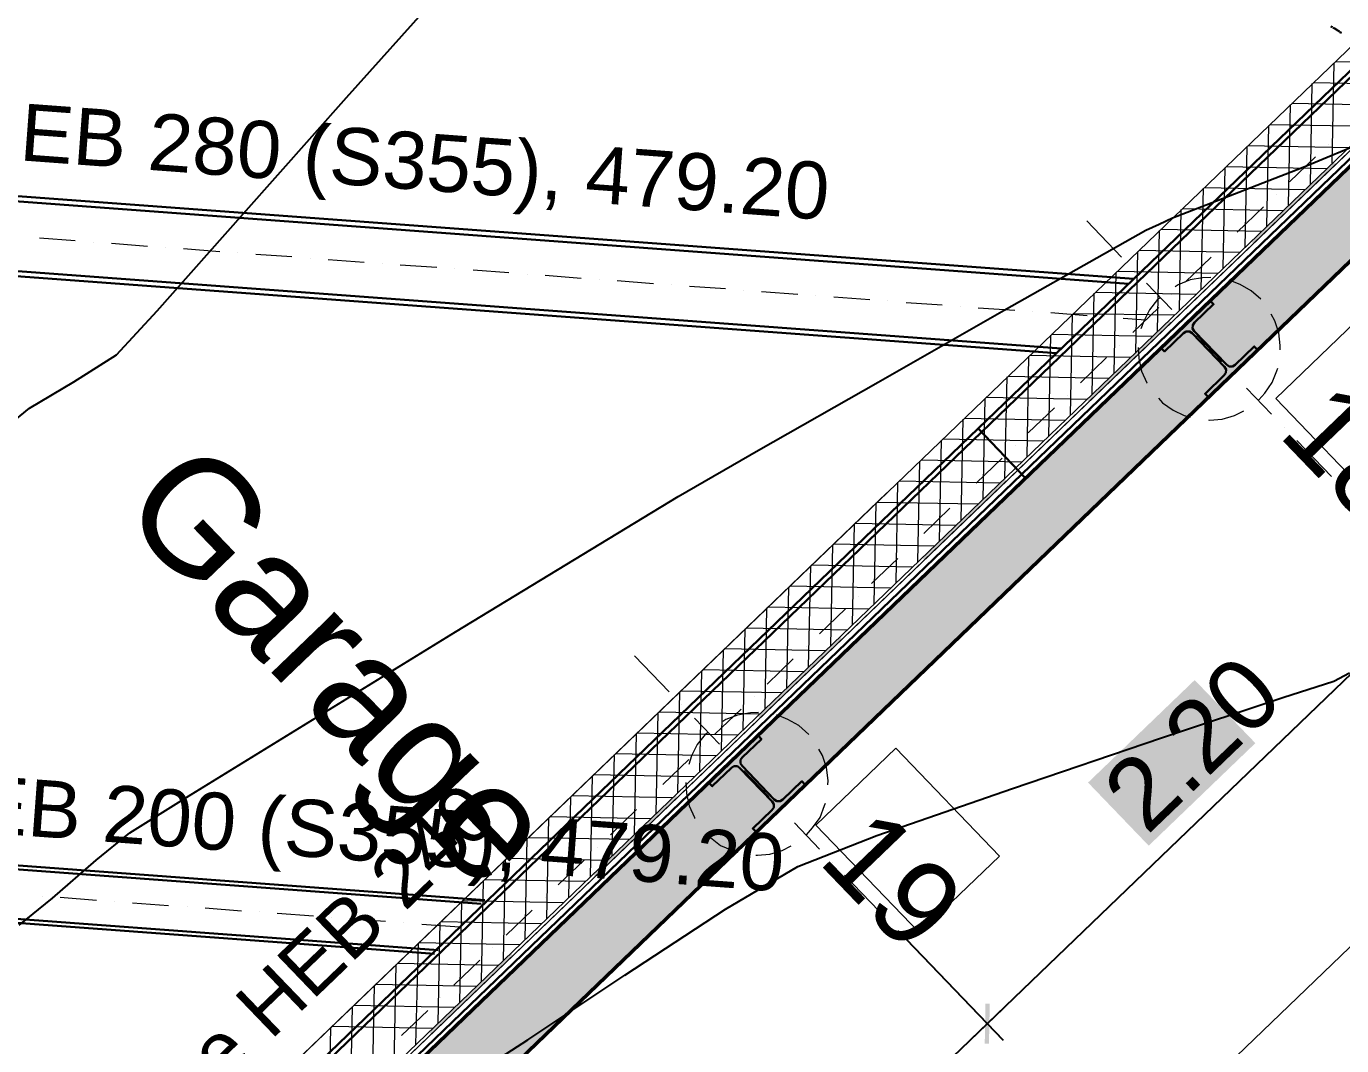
# Model space of a CAD drawing. Header units: metres. Extents: x 2687650.8 to 2687727.1, y 1234407.3 to 1234484.3.
# Drawn here: x 2687676.575 to 2687681.186, y 1234436.737 to 1234440.311 of the extents above; entities that cross this region are included whole.
import ezdxf

# ---------------------------------------------------------------- set-up
doc = ezdxf.new("R2010")
doc.units = ezdxf.units.M
for name, color, linetype in [('PDF_0', 7, 'Continuous'), ('PDF_A__BEML', 7, 'Continuous'), ('PDF_A__Text', 7, 'Continuous'), ('PDF_E_BETON', 7, 'Continuous'), ('PDF_Text', 7, 'Continuous')]:
    doc.layers.add(name, color=color, linetype=linetype)
for name, color, linetype, true_color in [('PDF_062_Bauten.062 Bauteilschraffuren', 7, 'Continuous', 0x7f7f7f), ('PDF_211_Wände_Beton.211', 7, 'Continuous', 0x7f7f7f), ('PDF_211_Wände_Beton.211 Bauteilschraffuren', 7, 'Continuous', 0x7f7f7f), ('PDF_211_Wände_Beton.211 Schichttrennlinien', 7, 'Continuous', 0x7f7f7f), ('PDF_3D_Kurven-Nebenhoehen', 7, 'Continuous', 0xdda500), ('PDF_AV_01225-Bobe-ueb-befestigte', 7, 'Continuous', 0xfdfdfd), ('PDF_AV_01234-Bobe-Gartenanlage', 7, 'Continuous', 0xfdfdfd), ('PDF_E_Farbe Beton', 7, 'Continuous', 0xdfff7f), ('PDF_Rühlwand Träger u Vermassung', 7, 'Continuous', 0x0ac1ff), ('PDF_ST_Treppen.ST', 7, 'Continuous', 0x7f7f7f)]:
    doc.layers.add(name, color=color, linetype=linetype, true_color=true_color)
doc.styles.add('PDF Arial', font='arial.ttf')

# ---------------------------------------------------------------- blocks, each defined once
blk = doc.blocks.new('A$C1c84ec86')
at = {"layer": 'PDF_0', "transparency": 33554559}
blk.add_hatch(color=256, dxfattribs=at).paths.add_polyline_path([(3221.62, 950.82), (3211.67, 960.77), (3210.62, 959.71), (3220.57, 949.77)])
at = {"layer": 'PDF_211_Wände_Beton.211 Bauteilschraffuren', "true_color": 0xe5dc0a, "transparency": 33554559}
for points in [[(3083.61, 1252.03), (3082.56, 1252.03), (3082.56, 1212.02), (3083.61, 1212.02)], [(3083.61, 1172.02), (3082.56, 1172.02), (3082.56, 1132.01), (3083.61, 1132.01)], [(3083.61, 1092.01), (3082.56, 1092.01), (3082.56, 1052), (3083.61, 1052)], [(3083.61, 1012), (3082.56, 1012), (3082.56, 971.99), (3083.61, 971.99)], [(3083.61, 931.98), (3082.56, 931.98), (3082.56, 891.98), (3083.61, 891.98)], [(3083.61, 851.97), (3082.56, 851.97), (3082.56, 812.18), (3083.61, 812.18)]]:
    blk.add_hatch(color=52, dxfattribs=at).paths.add_polyline_path(points)
at = {"layer": 'PDF_A__BEML', "true_color": 0xffffff, "transparency": 33554559}
blk.add_hatch(color=7, dxfattribs=at).paths.add_polyline_path([(3179.71, 1039.3), (3210.4, 1039.3), (3210.4, 1091.16), (3179.71, 1091.16)])
at = {"layer": 'PDF_E_Farbe Beton', "true_color": 0xbfff7f, "transparency": 33554559}
h = blk.add_hatch(color=71, dxfattribs=at)
h.paths.add_polyline_path([(3096.53, 1972.34), (3087.64, 1847.46), (3087.42, 523.67), (612.36, 523.67), (612.36, 1217.32), (591.83, 1429.41), (592.04, 1430.89), (672.48, 2565.87), (2668.74, 2565.87), (2848.03, 2530.94), (2997.89, 2390.18), (3013.34, 2375.79), (3093.99, 2206.03), (3096.53, 2200.53)])
h.paths.add_polyline_path([(3120.45, 1972.34), (3120.45, 2206.03), (3039.8, 2375.79), (3033.03, 2390.18), (2883.16, 2530.94), (2859.46, 2553.17), (2794.47, 2565.87), (2671.07, 2589.79), (650.04, 2589.79), (648.35, 2565.87), (567.91, 1430.89), (568.12, 1429.41), (588.44, 1217.32), (588.44, 499.75), (3111.55, 499.75), (3111.55, 1847.46)], flags=0)
at = {"layer": 'PDF_Rühlwand Träger u Vermassung', "transparency": 33554559}
for points in [[(3087.64, 1187.26), (3087.64, 1163.34), (3089.33, 1163.34), (3089.33, 1173.5), (3089.54, 1173.71), (3089.75, 1174.14), (3089.96, 1174.35), (3090.39, 1174.56), (3090.6, 1174.77), (3108.38, 1174.77), (3108.8, 1174.56), (3109.01, 1174.35), (3109.44, 1174.14), (3109.65, 1173.71), (3109.65, 1173.5), (3109.86, 1173.08), (3109.86, 1163.34), (3111.55, 1163.34), (3111.55, 1187.26), (3109.86, 1187.26), (3109.86, 1177.52), (3109.65, 1177.1), (3109.65, 1176.89), (3109.44, 1176.46), (3109.01, 1176.25), (3108.8, 1176.04), (3108.38, 1176.04), (3108.17, 1175.83), (3091.02, 1175.83), (3090.6, 1176.04), (3090.39, 1176.04), (3089.96, 1176.25), (3089.75, 1176.68), (3089.54, 1176.89), (3089.33, 1177.31), (3089.33, 1187.26)], [(3087.64, 967.33), (3087.64, 943.41), (3089.33, 943.41), (3089.33, 953.58), (3089.54, 953.79), (3089.75, 954.21), (3089.96, 954.42), (3090.39, 954.63), (3090.6, 954.63), (3091.02, 954.85), (3108.17, 954.85), (3108.38, 954.63), (3108.8, 954.63), (3109.65, 953.79), (3109.65, 953.36), (3109.86, 953.15), (3109.86, 943.41), (3111.55, 943.41), (3111.55, 967.33), (3109.86, 967.33), (3109.86, 957.6), (3109.65, 957.17), (3109.65, 956.96), (3109.44, 956.54), (3109.01, 956.33), (3108.8, 956.12), (3108.38, 955.9), (3090.6, 955.9), (3090.39, 956.12), (3089.96, 956.33), (3089.75, 956.54), (3089.54, 956.96), (3089.33, 957.17), (3089.33, 967.33)]]:
    blk.add_hatch(color=256, dxfattribs=at).paths.add_polyline_path(points)
at = {"layer": 'PDF_062_Bauten.062 Bauteilschraffuren', "lineweight": 18}
blk.add_lwpolyline([(2621.11, 2560.79), (677.13, 2560.79), (608.13, 1589.22), (608.13, 1483.39), (616.38, 1483.39), (616.38, 527.69), (3083.61, 527.69), (3083.61, 1406.76), (3082.98, 1406.76), (3083.61, 1981.87), (3091.45, 1981.87), (3091.45, 2122.63)], dxfattribs=at)
at = {"layer": 'PDF_211_Wände_Beton.211', "lineweight": 18}
for points in [[(2625.56, 2560.79), (677.13, 2560.79), (676.5, 2552.75), (608.34, 1592.4), (608.34, 1483.39), (616.38, 1483.39), (616.38, 527.69), (617.44, 527.69), (3082.56, 527.69), (3083.61, 527.69), (3083.61, 1981.87), (3091.45, 1981.87), (3091.45, 2101.89), (3091.45, 2123.9)], [(3057.58, 2120.3), (2703.03, 2120.3), (2036.9, 2120.3), (1550.49, 2120.3), (1524.45, 2120.3), (1524.45, 1612.29), (1524.45, 1598.32), (1524.45, 1590.28), (1550.49, 1590.28), (1550.49, 2100.41), (2036.9, 2100.41), (2703.03, 2100.41), (3057.58, 2100.41), (3057.58, 1981.87), (3057.58, 553.73), (642.42, 553.73), (642.42, 1483.39), (642.42, 1591.13), (708.88, 2526.92), (2625.35, 2526.92)]]:
    blk.add_lwpolyline(points, dxfattribs=at)
at = {"layer": 'PDF_211_Wände_Beton.211 Bauteilschraffuren', "lineweight": 18}
for points in [[(3057.58, 1277.01), (3082.56, 1301.98)], [(3057.58, 1266.42), (3082.56, 1291.4)], [(3057.58, 1255.84), (3082.56, 1280.82)], [(3082.56, 1251.4), (3057.58, 1276.37)], [(3057.58, 1245.05), (3082.56, 1270.23)], [(3082.56, 1240.81), (3057.58, 1265.79)], [(3057.58, 1234.46), (3082.56, 1259.44)], [(3082.56, 1230.23), (3057.58, 1255.21)], [(3057.58, 1223.88), (3082.56, 1248.86)], [(3082.56, 1219.64), (3057.58, 1244.62)], [(3057.58, 1213.29), (3082.56, 1238.27)], [(3082.56, 1209.06), (3057.58, 1234.04)], [(3057.58, 1202.71), (3082.56, 1227.69)], [(3082.56, 1198.48), (3057.58, 1223.45)], [(3057.58, 1192.13), (3082.56, 1217.1)], [(3082.56, 1187.68), (3057.58, 1212.87)], [(3057.58, 1181.54), (3082.56, 1206.52)], [(3082.56, 1177.1), (3057.58, 1202.08)], [(3057.58, 1170.96), (3082.56, 1195.94)], [(3082.56, 1166.52), (3057.58, 1191.49)], [(3057.58, 1160.38), (3082.56, 1185.35)], [(3082.56, 1155.93), (3057.58, 1180.91)], [(3057.58, 1149.58), (3082.56, 1174.77)], [(3082.56, 1145.35), (3057.58, 1170.33)], [(3057.58, 1139), (3082.56, 1163.98)], [(3082.56, 1134.77), (3057.58, 1159.74)], [(3057.58, 1128.41), (3082.56, 1153.39)], [(3082.56, 1124.18), (3057.58, 1149.16)], [(3057.58, 1117.83), (3082.56, 1142.81)], [(3082.56, 1113.6), (3057.58, 1138.58)], [(3057.58, 1107.25), (3082.56, 1132.22)], [(3082.56, 1103.01), (3057.58, 1127.99)], [(3057.58, 1096.66), (3082.56, 1121.64)], [(3082.56, 1092.22), (3057.58, 1117.41)], [(3057.58, 1086.08), (3082.56, 1111.06)], [(3082.56, 1081.64), (3057.58, 1106.61)], [(3057.58, 1075.5), (3082.56, 1100.47)], [(3082.56, 1071.05), (3057.58, 1096.03)], [(3057.58, 1064.91), (3082.56, 1089.89)], [(3082.56, 1060.47), (3057.58, 1085.45)], [(3057.58, 1054.12), (3082.56, 1079.31)], [(3082.56, 1049.89), (3057.58, 1074.86)], [(3057.58, 1043.54), (3082.56, 1068.51)], [(3082.56, 1039.3), (3057.58, 1064.28)], [(3057.58, 1032.95), (3082.56, 1057.93)], [(3082.56, 1028.72), (3057.58, 1053.7)], [(3057.58, 1022.37), (3082.56, 1047.35)], [(3082.56, 1018.13), (3057.58, 1043.11)], [(3057.58, 1011.78), (3082.56, 1036.76)], [(3082.56, 1007.55), (3057.58, 1032.53)], [(3057.58, 1001.2), (3082.56, 1026.18)], [(3082.56, 996.76), (3057.58, 1021.94)], [(3057.58, 990.62), (3082.56, 1015.59)], [(3082.56, 986.17), (3057.58, 1011.15)], [(3057.58, 980.03), (3082.56, 1005.01)], [(3082.56, 975.59), (3057.58, 1000.57)], [(3057.58, 969.45), (3082.56, 994.43)], [(3082.56, 965.01), (3057.58, 989.98)], [(3057.58, 958.66), (3082.56, 983.84)], [(3082.56, 954.42), (3057.58, 979.4)], [(3057.58, 948.07), (3082.56, 973.05)], [(3082.56, 943.84), (3057.58, 968.82)], [(3057.58, 937.49), (3082.56, 962.47)], [(3082.56, 933.25), (3057.58, 958.23)], [(3057.58, 926.9), (3082.56, 951.88)], [(3082.56, 922.67), (3057.58, 947.65)], [(3057.58, 916.32), (3082.56, 941.3)], [(3082.56, 912.09), (3057.58, 937.06)], [(3057.58, 905.74), (3082.56, 930.71)], [(3082.56, 901.29), (3057.58, 926.48)], [(3057.58, 895.15), (3082.56, 920.13)], [(3082.56, 890.71), (3057.58, 915.69)], [(3057.58, 884.57), (3082.56, 909.55)], [(3082.56, 880.13), (3057.58, 905.1)], [(3057.58, 873.99), (3082.56, 898.96)], [(3082.56, 869.54), (3057.58, 894.52)], [(3057.58, 863.19), (3082.56, 888.38)], [(3082.56, 858.96), (3057.58, 883.94)], [(3057.58, 852.61), (3082.56, 877.59)], [(3082.56, 848.37), (3057.58, 873.35)], [(3057.58, 842.02), (3082.56, 867)], [(3082.56, 837.79), (3057.58, 862.77)], [(3057.58, 831.44), (3082.56, 856.42)], [(3082.56, 827.21), (3057.58, 852.19)], [(3057.58, 820.86), (3082.56, 845.83)], [(3082.56, 816.62), (3057.58, 841.6)], [(3057.58, 810.27), (3082.56, 835.25)], [(3082.56, 805.83), (3057.58, 831.02)], [(3057.58, 799.69), (3082.56, 824.67)], [(3082.56, 795.25), (3057.58, 820.22)], [(3057.58, 789.11), (3082.56, 814.08)], [(3082.56, 784.66), (3057.58, 809.64)], [(3082.56, 774.08), (3057.58, 799.06)], [(3082.56, 763.5), (3057.58, 788.47)]]:
    blk.add_lwpolyline(points, dxfattribs=at)
at = {"layer": 'PDF_211_Wände_Beton.211 Schichttrennlinien', "lineweight": 18}
blk.add_lwpolyline([(3057.58, 528.75), (3082.56, 528.75), (3082.56, 553.73), (3082.56, 1981.87), (3082.56, 2101.89), (3082.56, 2123.48)], dxfattribs=at)
at = {"layer": 'PDF_3D_Kurven-Nebenhoehen', "lineweight": 25}
for points in [[(2826.22, 841.39), (2827.92, 862.77), (2831.94, 880.34), (2835.54, 897.69), (2834.27, 918.65), (2830.67, 964.16), (2826.43, 1018.35), (2822.84, 1065.76)], [(2955.98, 734.5), (2957.25, 749.52), (2958.31, 769.85), (2959.58, 784.87), (2964.44, 807.95), (2975.03, 856.84), (2987.94, 916.11), (3000, 970.51), (3007.84, 1005.22), (3015.67, 1036.76), (3027.52, 1083.54), (3040.01, 1132.86), (3049.96, 1172.02), (3054.19, 1188.11), (3055.89, 1192.97), (3057.58, 1197.84), (3063.93, 1213.08), (3076.42, 1243.14), (3085.52, 1266.42)], [(3046.78, 622.1), (3051.86, 652.58), (3055.46, 673.96), (3061.18, 690.47), (3069.64, 712.69), (3075.78, 729.2), (3083.61, 751.64), (3095.68, 785.72), (3103.93, 811.33), (3108.59, 835.25), (3115.79, 875.47), (3123.62, 916.96), (3130.39, 945.53), (3141.82, 973.05), (3162.78, 1018.77), (3186.27, 1068.72), (3205.54, 1109.15), (3213.79, 1126.09), (3215.49, 1132.01)]]:
    blk.add_lwpolyline(points, dxfattribs=at)
at = {"layer": 'PDF_A__BEML', "lineweight": 25}
for points in [[(3216.12, 947.23), (3216.12, 1183.24)], [(3216.12, 727.3), (3216.12, 963.31)]]:
    blk.add_lwpolyline(points, dxfattribs=at)
blk.add_lwpolyline([(3224.16, 955.27), (3171.25, 955.27)], close=True, dxfattribs=at)
at = {"layer": 'PDF_A__Text', "lineweight": 18}
for points in [[(3180.77, 1219.01), (3128.28, 1219.01), (3128.28, 1180.06), (3180.77, 1180.06)], [(3176.75, 999.08), (3124.26, 999.08), (3124.26, 960.14), (3176.75, 960.14)]]:
    blk.add_lwpolyline(points, close=True, dxfattribs=at)
at = {"layer": 'PDF_AV_01225-Bobe-ueb-befestigte', "lineweight": 25}
for points in [[(3048.27, 1284.63), (3047.63, 1284.42)], [(3049.11, 1284.84), (3048.48, 1284.63)], [(3049.96, 1285.05), (3049.32, 1284.84)], [(3051.02, 1285.26), (3050.17, 1285.05)], [(3051.86, 1285.47), (3051.23, 1285.26)]]:
    blk.add_lwpolyline(points, dxfattribs=at)
at = {"layer": 'PDF_AV_01234-Bobe-Gartenanlage', "lineweight": 25}
for points in [[(3047.63, 1284.42), (3048.27, 1284.63)], [(3048.48, 1284.63), (3049.11, 1284.84)], [(3049.32, 1284.84), (3049.96, 1285.05)], [(3050.17, 1285.05), (3051.02, 1285.26)], [(3051.23, 1285.26), (3051.86, 1285.47)]]:
    blk.add_lwpolyline(points, dxfattribs=at)
at = {"layer": 'PDF_E_BETON', "lineweight": 50}
for points in [[(567.91, 1430.89), (650.04, 2589.79), (2671.07, 2589.79), (2859.46, 2553.17), (3033.03, 2390.18), (3120.45, 2206.03), (3120.45, 1972.34), (3111.55, 1847.25), (3111.55, 499.75), (588.44, 499.75), (588.44, 1217.32)], [(612.36, 1217.32), (591.83, 1429.41), (672.48, 2565.87), (2668.74, 2565.87), (2848.03, 2530.94), (3013.34, 2375.79), (3096.53, 2200.53), (3096.53, 1972.34), (3087.64, 1847.46), (3087.42, 523.67), (612.36, 523.67)]]:
    blk.add_lwpolyline(points, close=True, dxfattribs=at)
at = {"layer": 'PDF_E_BETON', "lineweight": 18}
blk.add_lwpolyline([(2619, 338.46), (3284.91, 338.46), (3284.91, 1175.19)], dxfattribs=at)
at = {"layer": 'PDF_Rühlwand Träger u Vermassung', "color": 160, "lineweight": 30, "true_color": 0x3333ff}
for points in [[(672.27, 2564.18), (1335.22, 2564.18), (2002.19, 2564.18), (2668.53, 2564.18), (2847.18, 2529.46), (3011.86, 2374.73), (3094.83, 2200.1), (3094.83, 1972.34), (3085.73, 1847.46), (3085.73, 1097.51), (3085.73, 547.8)], [(671, 2543.64), (1335.22, 2543.64), (2002.19, 2543.64), (2666.62, 2543.64), (2837.44, 2510.2), (2994.92, 2362.45), (3074.3, 2195.45), (3074.3, 1973.19), (3065.2, 1847.46), (3065.2, 1097.51), (3065.2, 547.8)], [(3087.42, 1097.51), (3063.51, 1097.51), (3063.51, 547.8), (3087.42, 547.8), (3087.64, 1097.51), (3087.64, 1847.46), (3063.51, 1847.46), (3063.51, 1097.51)], [(2366.26, 547.8), (3063.51, 1173.29)], [(2368.8, 547.8), (3063.51, 1170.75)], [(2405.42, 547.8), (3063.51, 1137.94)], [(2408.17, 547.8), (3063.51, 1135.61)], [(2716.58, 547.8), (3062.87, 858.32)], [(2718.69, 547.8), (3062.87, 856.42)], [(2744.52, 547.8), (3064.14, 834.4)], [(2746.64, 547.8), (3064.14, 832.5)]]:
    blk.add_lwpolyline(points, dxfattribs=at)
at = {"layer": 'PDF_Rühlwand Träger u Vermassung', "color": 7, "lineweight": 18}
for points in [[(3076.84, 1255.21), (3076.84, 1255.21)], [(3076.84, 1248.86), (3076.84, 1236.16)], [(3076.84, 1229.81), (3076.84, 1229.81)], [(3076.84, 1223.45), (3076.84, 1210.75)], [(3076.84, 1204.4), (3076.84, 1204.4)], [(3099.49, 1200.38), (3095.04, 1199.96), (3090.81, 1198.69), (3087, 1197)], [(3117.06, 1192.97), (3116, 1194.03), (3112.4, 1196.78), (3108.38, 1198.69), (3105.84, 1199.32)], [(3076.84, 1198.05), (3076.84, 1185.35)], [(3081.92, 1192.97), (3080.02, 1190.86), (3077.48, 1187.26), (3075.78, 1183.03), (3075.57, 1181.76)], [(3124.47, 1175.41), (3124.26, 1178.58), (3123.41, 1183.03), (3121.5, 1187.05), (3121.08, 1187.89)], [(3076.84, 1179), (3076.84, 1179)], [(3055.04, 1175.41), (3037.47, 1175.41)], [(3061.39, 1175.41), (3061.39, 1175.41)], [(3080.44, 1175.41), (3067.74, 1175.41)], [(3074.72, 1175.19), (3074.51, 1174.14), (3075.15, 1169.69), (3076.63, 1165.46), (3077.9, 1162.92)], [(3076.84, 1172.65), (3076.84, 1159.95)], [(3086.79, 1175.41), (3086.79, 1175.41)], [(3105.84, 1175.41), (3093.14, 1175.41)], [(3112.19, 1175.41), (3112.19, 1175.41)], [(3131.24, 1175.19), (3118.54, 1175.19)], [(3137.59, 1175.19), (3137.59, 1175.19)], [(3161.51, 1175.19), (3143.94, 1175.19)], [(3117.27, 1157.84), (3117.69, 1158.05), (3120.45, 1161.44), (3122.56, 1165.46), (3123.62, 1169.06)], [(3070.91, 1161.01), (3076.84, 1166.3)], [(3081.92, 1157.63), (3084.88, 1155.09), (3088.69, 1152.76), (3092.93, 1151.28), (3093.14, 1151.28)], [(3066.05, 1156.78), (3066.05, 1156.78)], [(3076.84, 1153.6), (3076.84, 1153.6)], [(3099.7, 1150.43), (3101.82, 1150.43), (3106.26, 1151.28), (3110.28, 1152.76), (3112.19, 1153.82)], [(3051.86, 1144.08), (3061.39, 1152.55)], [(3076.84, 1147.25), (3076.84, 1134.55)], [(3047.21, 1139.85), (3047.21, 1139.85)], [(3033.03, 1126.93), (3042.55, 1135.61)], [(3076.84, 1128.2), (3076.84, 1128.2)], [(3028.37, 1122.7), (3028.37, 1122.7)], [(3076.84, 1121.85), (3076.84, 1109.15)], [(3014.19, 1110), (3023.5, 1118.47)], [(3009.32, 1105.77), (3009.32, 1105.77)], [(3076.84, 1102.8), (3076.84, 1102.8)], [(2995.14, 1093.07), (3004.66, 1101.53)], [(3076.84, 1096.45), (3076.84, 1083.75)], [(2990.48, 1088.83), (2990.48, 1088.83)], [(2976.3, 1076.13), (2985.82, 1084.6)], [(3076.84, 1077.4), (3076.84, 1077.4)], [(2971.64, 1071.9), (2971.64, 1071.9)], [(3076.84, 1071.05), (3076.84, 1058.35)], [(2957.46, 1059.2), (2966.77, 1067.67)], [(2952.59, 1054.97), (2952.59, 1054.97)], [(3076.84, 1052), (3076.84, 1052)], [(2938.41, 1042.27), (2947.93, 1050.73)], [(3076.84, 1045.65), (3076.84, 1032.95)], [(2933.75, 1038.03), (2933.75, 1038.03)], [(2919.57, 1025.33), (2929.09, 1033.8)], [(3076.84, 1026.6), (3076.84, 1026.6)], [(2914.91, 1021.1), (2914.91, 1021.1)], [(3076.84, 1020.25), (3076.84, 1007.55)], [(2900.73, 1008.4), (2910.04, 1016.86)], [(2895.86, 1004.16), (2895.86, 1004.16)], [(3076.84, 1001.2), (3076.84, 1001.2)], [(2881.68, 991.25), (2891.21, 999.93)], [(3076.84, 994.85), (3076.84, 982.15)], [(2877.02, 987.02), (2877.02, 987.02)], [(2862.84, 974.32), (2872.37, 982.79)], [(3099.7, 980.46), (3095.04, 980.03), (3090.81, 978.76), (3087, 977.07)], [(3117.06, 973.05), (3116, 974.11), (3112.4, 976.86), (3108.38, 978.76), (3105.84, 979.4)], [(3081.92, 973.05), (3080.02, 970.93), (3077.48, 967.12), (3075.78, 963.1), (3075.57, 961.83)], [(3076.84, 975.8), (3076.84, 975.8)], [(2858.19, 970.09), (2858.19, 970.09)], [(3076.84, 969.45), (3076.84, 956.75)], [(2844, 957.39), (2853.32, 965.85)], [(3124.47, 955.48), (3124.26, 958.66), (3123.41, 963.1), (3121.5, 967.12), (3121.08, 967.97)], [(3055.04, 955.48), (3037.47, 955.48)], [(3061.39, 955.48), (3061.39, 955.48)], [(3080.44, 955.48), (3067.74, 955.48)], [(3074.72, 955.27), (3074.51, 954.21), (3075.15, 949.77), (3076.63, 945.53), (3078.11, 942.78)], [(3086.79, 955.27), (3086.79, 955.27)], [(3105.84, 955.27), (3093.14, 955.27)], [(3112.19, 955.27), (3112.19, 955.27)], [(3131.24, 955.27), (3118.54, 955.27)], [(3137.59, 955.27), (3137.59, 955.27)], [(3161.51, 955.27), (3143.94, 955.27)], [(2839.14, 953.15), (2839.14, 953.15)], [(3076.84, 950.4), (3076.84, 950.4)], [(2824.95, 940.45), (2834.48, 948.92)], [(3117.27, 937.7), (3117.69, 938.12), (3120.45, 941.51), (3122.56, 945.53), (3123.62, 948.92)], [(3076.84, 944.05), (3076.84, 931.35)], [(2820.3, 936.22), (2820.3, 936.22)], [(3081.92, 937.7), (3084.88, 935.16), (3088.69, 932.83), (3092.93, 931.35), (3093.14, 931.14)], [(2806.11, 923.52), (2815.64, 931.98)], [(3099.7, 930.5), (3101.82, 930.5), (3106.26, 931.14), (3110.28, 932.83), (3112.19, 933.89)], [(3076.84, 925), (3076.84, 925)], [(2801.46, 919.28), (2801.46, 919.28)], [(3076.84, 918.65), (3076.84, 905.95)], [(2787.28, 906.58), (2796.59, 915.05)], [(3076.84, 899.6), (3076.84, 899.6)], [(3076.84, 893.25), (3076.84, 880.55)], [(3076.84, 874.2), (3076.84, 874.2)], [(3076.84, 867.85), (3076.84, 855.15)], [(3076.84, 848.8), (3076.84, 848.8)], [(3053.56, 836.52), (3063.51, 845.41)], [(3076.84, 842.45), (3076.84, 829.75)], [(3048.9, 832.29), (3048.9, 832.29)], [(3034.72, 819.59), (3044.03, 828.05)], [(3076.84, 823.4), (3076.84, 823.4)], [(3076.84, 817.05), (3076.84, 804.35)], [(3029.85, 815.35), (3029.85, 815.35)], [(3015.67, 802.65), (3025.19, 811.12)], [(3011.01, 798.42), (3011.01, 798.42)], [(2996.83, 785.72), (3006.35, 794.19)], [(2992.17, 781.49), (2992.17, 781.49)], [(2977.99, 768.58), (2987.3, 777.04)], [(2973.12, 764.34), (2973.12, 764.34)], [(2958.94, 751.64), (2968.47, 760.11)], [(2954.28, 747.41), (2954.28, 747.41)]]:
    blk.add_lwpolyline(points, dxfattribs=at)
at = {"layer": 'PDF_Rühlwand Träger u Vermassung', "color": 160, "lineweight": 30, "true_color": 0x3333ff}
for points in [[(3111.55, 1187.26), (3109.86, 1187.26), (3109.86, 1177.95), (3109.65, 1176.89), (3108.8, 1176.04), (3107.74, 1175.83), (3091.45, 1175.83), (3090.39, 1176.04), (3089.54, 1176.89), (3089.33, 1177.95), (3089.33, 1187.26), (3087.64, 1187.26), (3087.64, 1163.34), (3089.33, 1163.34), (3089.33, 1172.65), (3089.54, 1173.71), (3090.39, 1174.56), (3091.45, 1174.77), (3107.74, 1174.77), (3108.8, 1174.56), (3109.65, 1173.71), (3109.86, 1172.65), (3109.86, 1163.34), (3111.55, 1163.34)], [(3111.55, 967.33), (3109.86, 967.33), (3109.86, 958.02), (3109.65, 956.96), (3108.8, 956.12), (3107.74, 955.9), (3091.45, 955.9), (3090.39, 956.12), (3089.54, 956.96), (3089.33, 958.02), (3089.33, 967.33), (3087.64, 967.33), (3087.64, 943.41), (3089.33, 943.41), (3089.33, 952.73), (3089.54, 953.79), (3090.39, 954.63), (3091.45, 954.85), (3107.74, 954.85), (3108.8, 954.63), (3109.65, 953.79), (3109.86, 952.73), (3109.86, 943.41), (3111.55, 943.41)]]:
    blk.add_lwpolyline(points, close=True, dxfattribs=at)
at = {"layer": 'PDF_ST_Treppen.ST', "lineweight": 18}
blk.add_lwpolyline([(3057.58, 558.81), (3057.58, 1058.78)], dxfattribs=at)
at = {"layer": 'PDF_Text', "color": 12, "true_color": 0xdf0000, "char_height": 30.002, "attachment_point": 7, "style": 'PDF Arial'}
for s, insert in [('18', (3137.59, 1171.1)), ('19', (3133.57, 951.17))]:
    blk.add_mtext(s, dxfattribs=dict(at, insert=insert))
at = {"layer": 'PDF_Text', "attachment_point": 7, "style": 'PDF Arial'}
for s, insert, char_height, rotation in [('54 Eckspriess HEB 280 (S355), 479.20', (2616.36, 780.93), 20.001, 41.8967), ('2.20', (3207.85, 1041.21), 25.001, 90), ('6x Rühlwandträger HEB 240, L=9.10m', (3380.68, 459.75), 27.0014, 90), ('52 Eckspriess HEB 200 (S355), 479.20', (2775.11, 606.3), 20.001, 41.8967), ('46 Longarine HEB 240', (3052.44, 599.03), 20.001, 90)]:
    blk.add_mtext(s, dxfattribs=dict(at, insert=insert, char_height=char_height, rotation=rotation))
at = {"layer": 'PDF_Text', "insert": (2875.12, 847.52), "char_height": 40.002, "attachment_point": 7, "style": 'PDF Arial'}
blk.add_mtext('Garage', dxfattribs=at)

msp = doc.modelspace()

# ---------------------------------------------------------------- block references
at = {"xscale": 0.01, "yscale": 0.01, "zscale": 0.01, "rotation": 313.8734409291175}
msp.add_blockref('A$C1c84ec86', (2687650.7677, 1234453.3784), dxfattribs=at)

doc.saveas('drawing.dxf')
